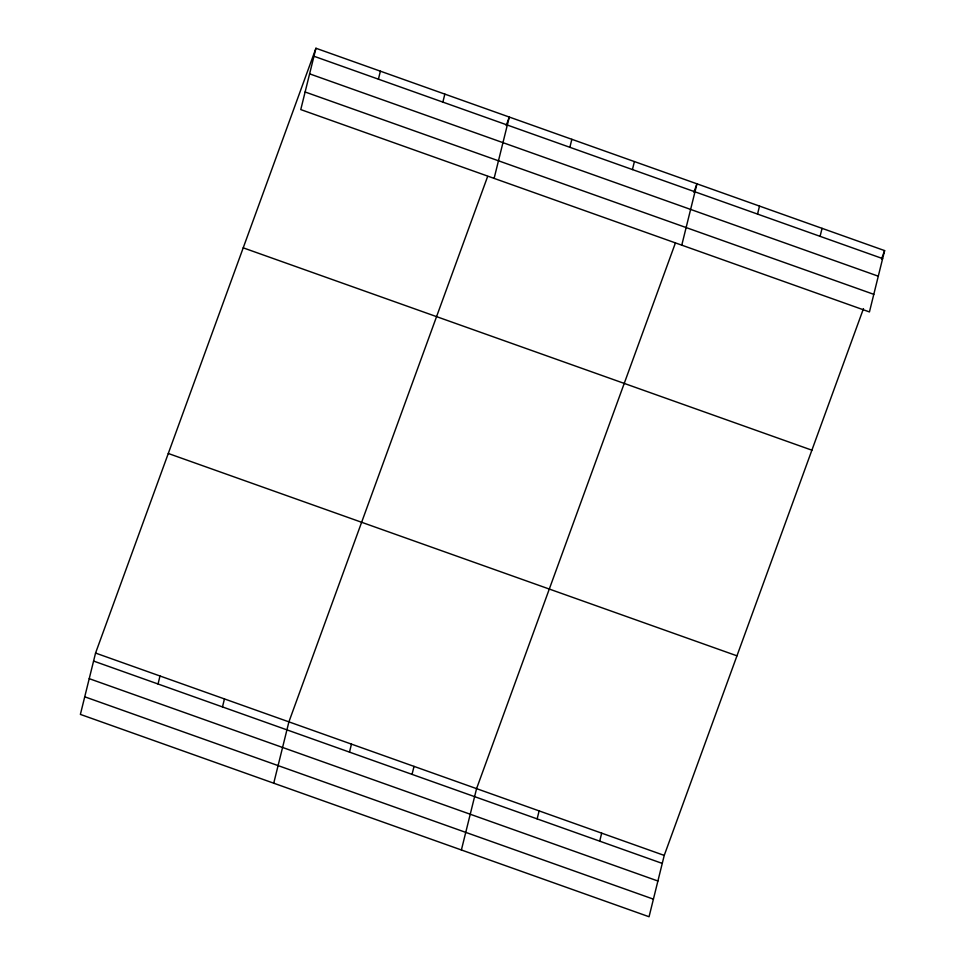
<?xml version="1.0" encoding="UTF-8"?>
<svg xmlns="http://www.w3.org/2000/svg" width="965" height="965" viewBox="0 0 965 965"><rect width="100%" height="100%" fill="white"/><g stroke="black" fill="none" stroke-linecap="round" stroke-linejoin="round"><path stroke-width="1.45" d="M315.941 48.25L300.766 109.588L869.441 311.936L884.615 250.598L315.941 48.25L95.559 653.064L80.385 714.402L649.059 916.75L664.234 855.412L863.47 308.631M158.031 683.992L160.009 675.995M222.481 706.923L224.459 698.925M378.413 79.178L380.391 71.181M273.734 783.194L288.909 721.856L487.627 176.499M442.863 102.109L444.841 94.112M349.487 752.121L351.465 744.124M494.116 178.392L509.291 117.055L506.203 125.547M412.043 774.376L414.021 766.379M569.869 147.307L571.847 139.31M461.391 849.972L476.577 788.634L675.295 243.277M632.425 169.563L634.403 161.565M537.143 818.899L539.121 810.889M681.773 245.158L696.959 183.82L693.859 192.312M599.699 841.154L601.678 833.157M757.537 214.085L759.515 206.088M820.081 236.341L822.059 228.343M881.528 259.09L884.615 250.598M313.963 56.247L882.637 258.596M309.608 73.847L878.283 276.195M305.121 91.989L873.795 294.337M243.216 247.836L811.891 450.185M168.284 453.478L736.958 655.826M95.559 653.064L664.234 855.412M93.581 661.061L662.255 863.41M89.226 678.66L657.901 881.009M84.739 696.802L653.414 899.151"/></g></svg>
